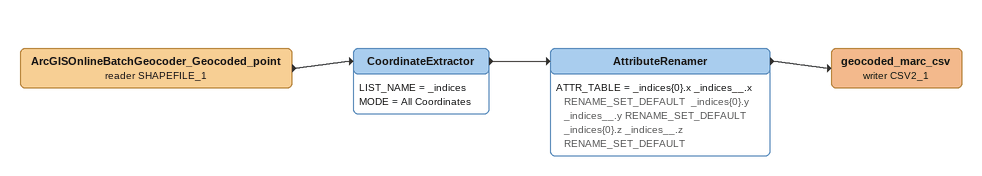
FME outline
ArcGISOnlineBatchGeocoder_Geocoded_point (reader SHAPEFILE_1)
    -> CoordinateExtractor
CoordinateExtractor
    LIST_NAME = _indices
    MODE = All Coordinates
    -> AttributeRenamer
AttributeRenamer
    ATTR_TABLE = _indices{0}.x _indices__.x RENAME_SET_DEFAULT  _indices{0}.y _indices__.y RENAME_SET_DEFAULT  _indices{0}.z _indices__.z RENAME_SET_DEFAULT
    -> geocoded_marc_csv (writer CSV2_1)
geocoded_marc_csv (writer CSV2_1)
